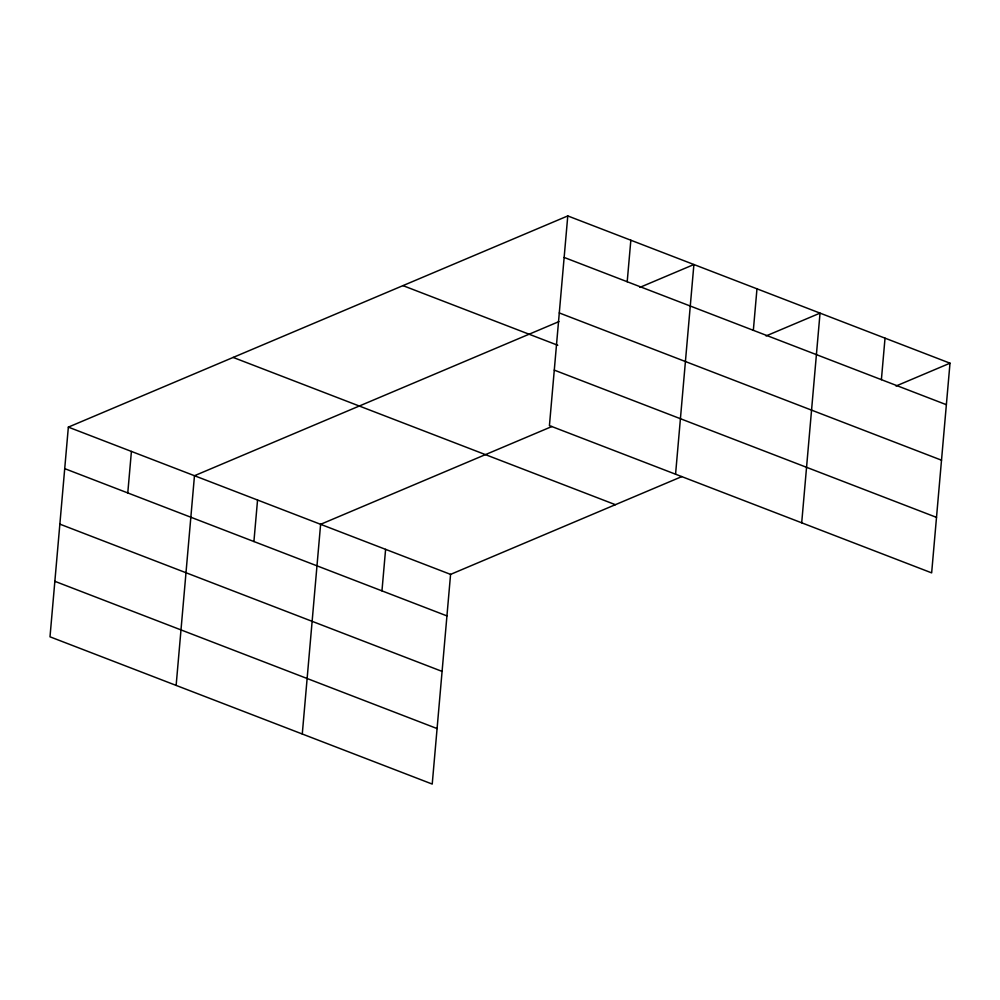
<?xml version="1.0" encoding="UTF-8"?>
<svg xmlns="http://www.w3.org/2000/svg" width="1000" height="1000" viewBox="0 0 1000 1000"><rect width="100%" height="100%" fill="white"/><g stroke="black" fill="none" stroke-linecap="round" stroke-linejoin="round"><path stroke-width="1.5" d="M567.775 215.925L549.425 425.613L931.65 572.875L950 363.188L567.775 215.925L68.35 427.125L50 636.812L432.225 784.075L450.575 574.388L681.888 476.562M127.775 492.938L131.412 451.425M176.137 685.4L194.475 475.725L558.938 321.6M253.912 541.538L257.55 500.025M302.275 734L320.613 524.312L551.938 426.5M381.962 590.862L385.6 549.35M627.2 281.737L630.837 240.225M675.562 474.212L693.9 264.525L639.913 287.362M753.337 330.337L756.975 288.825M801.7 522.8L820.037 313.125L766.05 335.95M881.388 379.675L885.025 338.162M896.012 386.025L950 363.188M564.138 257.438L946.363 404.7M559.288 312.938L941.513 460.2M402.962 285.625L557.762 345.262M554.275 370.112L936.513 517.375M233.15 357.425L615.388 504.688M68.35 427.125L450.575 574.388M64.713 468.638L446.938 615.9M59.862 524.138L442.088 671.4M54.85 581.312L437.088 728.575"/></g></svg>
